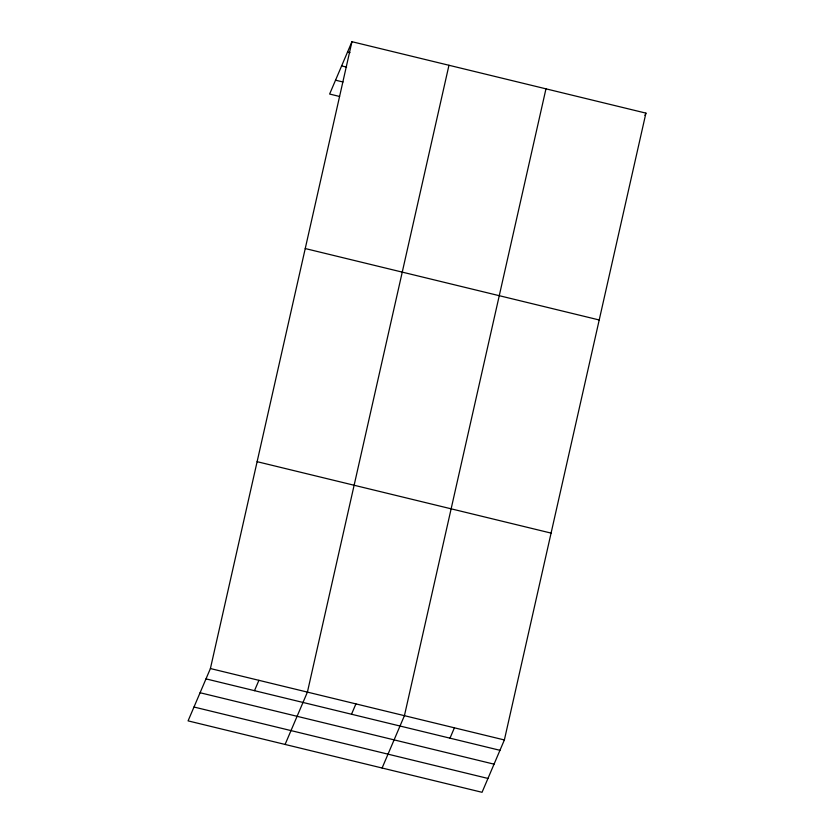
<?xml version="1.0" encoding="UTF-8"?>
<svg xmlns="http://www.w3.org/2000/svg" width="834" height="834" viewBox="0 0 834 834"><rect width="100%" height="100%" fill="white"/><g stroke="black" fill="none" stroke-linecap="round" stroke-linejoin="round"><path stroke-width="1.25" d="M210.408 668.545L351.948 41.7L645.923 113.122L504.372 739.956L482.052 792.3L188.077 720.878L210.408 668.545L504.372 739.956M448.963 65.271L307.412 692.105L285.092 744.449M545.968 88.831L404.427 715.676L382.097 768.02M351.948 41.7L329.628 94.044L339.574 96.463M254.495 690.667L258.915 680.325M351.51 714.238L355.92 703.896M644.943 115.415L645.923 113.122M449.985 738.163L454.405 727.821M347.538 52.042L350.019 52.646M341.627 65.907L346.6 67.116M335.539 80.189L342.993 81.993M305.244 248.553L599.208 319.975M257.112 461.682L551.086 533.103M205.998 678.886L499.962 750.308M200.087 692.741L494.051 764.163M193.988 707.024L487.963 778.445"/></g></svg>
